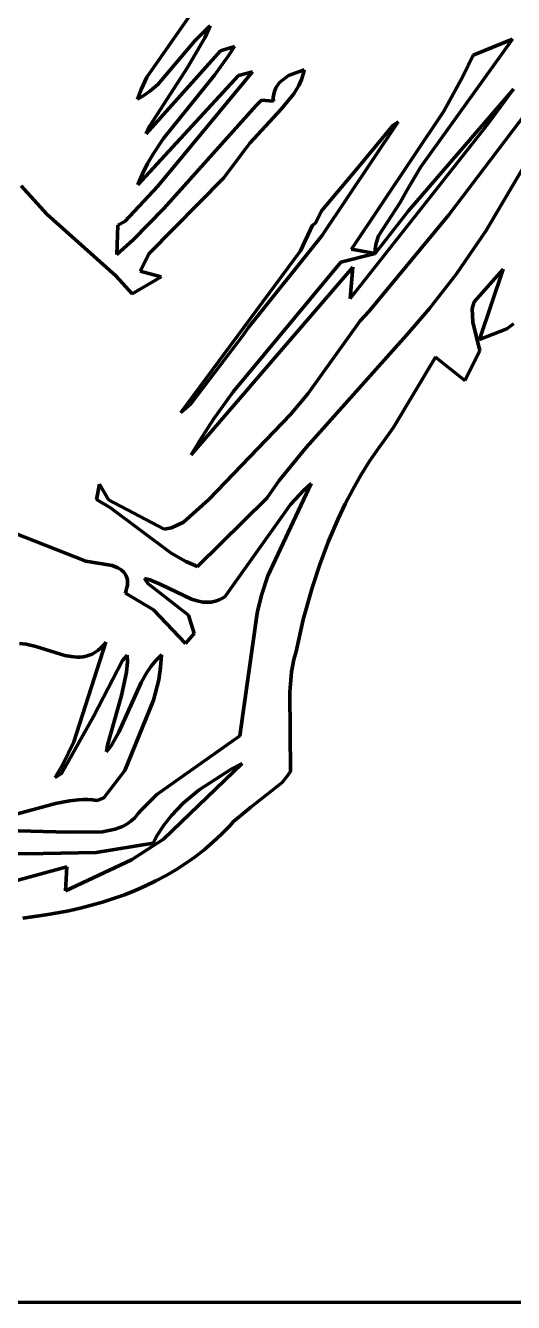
# Model space of a CAD drawing. Header units: millimetres. Extents: x 0 to 14.2, y 0 to 19.5.
# Drawn here: x 1.418 to 2.194, y 0 to 2.031 of the extents above; entities that cross this region are included whole.
import ezdxf

# ---------------------------------------------------------------- set-up
doc = ezdxf.new("R2010")
doc.units = ezdxf.units.MM
doc.layers.add('color#010101ff', color=7, linetype='CONTINUOUS', lineweight=100)
doc.layers.add('color#fdfdfdff', color=7, linetype='CONTINUOUS', lineweight=100)

msp = doc.modelspace()

# ---------------------------------------------------------------- linework, layer by layer
at = {"layer": 'color#010101ff'}
for p, q in [((1.611, 1.9486), (1.6798, 2.0473)), ((1.6754, 1.9637), (1.7031, 2.0111)), ((1.7071, 2.0264), (1.6872, 2.0063)), ((1.7031, 2.0111), (1.7114, 2.0301)), ((1.7114, 2.0301), (1.7071, 2.0264)), ((1.7279, 1.9902), (1.6096, 1.8586)), ((1.6872, 2.0063), (1.6283, 1.9371)), ((1.7503, 1.9975), (1.7279, 1.9902)), ((1.7404, 1.9818), (1.7503, 1.9975)), ((2.0467, 1.8057), (2.1923, 2.0088)), ((2.1923, 2.0088), (2.1298, 1.9835)), ((1.7186, 1.9517), (1.7404, 1.9818)), ((2.1298, 1.9835), (2.1134, 1.9495)), ((1.7566, 1.9514), (1.5968, 1.7773)), ((1.6157, 1.871), (1.6754, 1.9637)), ((1.6281, 1.7751), (1.7787, 1.9568)), ((1.6367, 1.8502), (1.7186, 1.9517)), ((1.7787, 1.9568), (1.7566, 1.9514)), ((1.8362, 1.951), (1.8218, 1.9399)), ((1.8613, 1.96), (1.8362, 1.951)), ((1.8567, 1.9447), (1.86, 1.9547)), ((1.86, 1.9547), (1.8613, 1.96)), ((2.1134, 1.9495), (2.0833, 1.8943)), ((1.6016, 1.929), (1.611, 1.9486)), ((1.6283, 1.9371), (1.6155, 1.926)), ((1.816, 1.9316), (1.8132, 1.9243)), ((1.8218, 1.9399), (1.816, 1.9316)), ((1.8445, 1.922), (1.8525, 1.9353)), ((1.8525, 1.9353), (1.8567, 1.9447)), ((2.1941, 1.9293), (2.0269, 1.7361)), ((2.1527, 1.873), (2.1941, 1.9293)), ((1.5961, 1.9134), (1.6016, 1.929)), ((1.6061, 1.9194), (1.5961, 1.9134)), ((1.6155, 1.926), (1.6061, 1.9194)), ((1.7933, 1.9118), (1.785, 1.9036)), ((1.8122, 1.9103), (1.7933, 1.9118)), ((1.8132, 1.9243), (1.812, 1.9162)), ((1.812, 1.9162), (1.8122, 1.9103)), ((1.8247, 1.8978), (1.8445, 1.922)), ((1.785, 1.9036), (1.6377, 1.7398)), ((1.7745, 1.8435), (1.8247, 1.8978)), ((2.0833, 1.8943), (1.9363, 1.6748)), ((2.2146, 1.8925), (2.0912, 1.7297)), ((1.6096, 1.8586), (1.6157, 1.871)), ((1.889, 1.6961), (2.0109, 1.8776)), ((1.9343, 1.5963), (2.1527, 1.873)), ((2.0022, 1.8719), (1.9459, 1.8037)), ((2.0109, 1.8776), (2.0022, 1.8719)), ((1.6213, 1.8272), (1.6367, 1.8502)), ((2.1507, 1.7049), (2.2431, 1.861)), ((1.733, 1.7879), (1.7715, 1.8393)), ((1.7715, 1.8393), (1.7745, 1.8435)), ((1.6039, 1.7946), (1.6121, 1.8112)), ((1.6121, 1.8112), (1.6213, 1.8272)), ((1.6002, 1.7861), (1.6039, 1.7946)), ((1.6146, 1.6679), (1.733, 1.7879)), ((1.9459, 1.8037), (1.8893, 1.7364)), ((2.0244, 1.7684), (2.0467, 1.8057)), ((1.4107, 1.7758), (1.4516, 1.7307)), ((1.5757, 1.719), (1.6281, 1.7751)), ((1.5968, 1.7773), (1.6002, 1.7861)), ((2.014, 1.7492), (2.0244, 1.7684)), ((1.9794, 1.696), (2.014, 1.7492)), ((1.4516, 1.7307), (1.5617, 1.6325)), ((1.6377, 1.7398), (1.589, 1.69)), ((1.8893, 1.7364), (1.8785, 1.7159)), ((2.0912, 1.7297), (1.9647, 1.5766)), ((2.0269, 1.7361), (1.9743, 1.6681)), ((1.5632, 1.6666), (1.5645, 1.7133)), ((1.5645, 1.7133), (1.5757, 1.719)), ((1.8743, 1.713), (1.8554, 1.6725)), ((1.8785, 1.7159), (1.8743, 1.713)), ((1.589, 1.69), (1.5632, 1.6666)), ((1.7718, 1.5498), (1.889, 1.6961)), ((1.9754, 1.6843), (1.9794, 1.696)), ((2.1032, 1.636), (2.1507, 1.7049)), ((1.6003, 1.6401), (1.6146, 1.6679)), ((1.8554, 1.6725), (1.6648, 1.4151)), ((1.9743, 1.6681), (1.9195, 1.6543)), ((1.9363, 1.6748), (1.9743, 1.6681)), ((1.9741, 1.6748), (1.9754, 1.6843)), ((1.9743, 1.6681), (1.9741, 1.6748)), ((1.9195, 1.6543), (1.7481, 1.4482)), ((1.7772, 1.4591), (1.9387, 1.6464)), ((1.9387, 1.6464), (1.9343, 1.5963)), ((1.5617, 1.6325), (1.5875, 1.6038)), ((1.5875, 1.6038), (1.6336, 1.6309)), ((1.6336, 1.6309), (1.6003, 1.6401)), ((2.0606, 1.5808), (2.1032, 1.636)), ((2.1778, 1.6434), (2.1313, 1.5913)), ((2.1398, 1.5312), (2.1778, 1.6434)), ((2.1313, 1.5913), (2.1284, 1.5805)), ((1.9647, 1.5766), (1.9502, 1.5608)), ((2.0243, 1.5385), (2.0606, 1.5808)), ((2.1284, 1.5805), (2.1292, 1.559)), ((1.7642, 1.5382), (1.7718, 1.5498)), ((1.9502, 1.5608), (1.8672, 1.4447)), ((2.1292, 1.559), (2.1404, 1.5133)), ((2.1833, 1.5485), (2.1398, 1.5312)), ((2.1941, 1.5562), (2.1833, 1.5485)), ((1.6814, 1.4295), (1.7642, 1.5382)), ((1.8642, 1.3596), (2.0149, 1.5281)), ((2.0149, 1.5281), (2.0243, 1.5385)), ((2.0702, 1.5034), (2.004, 1.3925)), ((2.1166, 1.4661), (2.0702, 1.5034)), ((2.1404, 1.5133), (2.1166, 1.4661)), ((1.6815, 1.3477), (1.7717, 1.4523)), ((1.7481, 1.4482), (1.7169, 1.4047)), ((1.7717, 1.4523), (1.7772, 1.4591)), ((1.8672, 1.4447), (1.8396, 1.4119)), ((1.6648, 1.4151), (1.6814, 1.4295)), ((1.7169, 1.4047), (1.6951, 1.3709)), ((1.8396, 1.4119), (1.7097, 1.2769)), ((2.004, 1.3925), (1.9955, 1.3802)), ((1.6951, 1.3709), (1.6815, 1.3477)), ((1.9955, 1.3802), (1.9799, 1.3593)), ((1.8214, 1.307), (1.8642, 1.3596)), ((1.9799, 1.3593), (1.9652, 1.3377)), ((1.9652, 1.3377), (1.9514, 1.3156)), ((1.5358, 1.3012), (1.5306, 1.2771)), ((1.5498, 1.2765), (1.5358, 1.3012)), ((1.8016, 1.2792), (1.8214, 1.307)), ((1.8034, 1.1556), (1.8721, 1.3026)), ((1.8721, 1.3026), (1.8607, 1.2917)), ((1.9514, 1.3156), (1.9385, 1.293)), ((1.8607, 1.2917), (1.8394, 1.2687)), ((1.9385, 1.293), (1.9264, 1.2699)), ((1.5138, 1.1789), (1.2615, 1.2783)), ((1.5306, 1.2771), (1.5532, 1.2634)), ((1.6384, 1.2297), (1.5498, 1.2765)), ((1.5532, 1.2634), (1.6498, 1.1918)), ((1.7097, 1.2769), (1.669, 1.2409)), ((1.6915, 1.1701), (1.8016, 1.2792)), ((1.8394, 1.2687), (1.7347, 1.1219)), ((1.9264, 1.2699), (1.9151, 1.2464)), ((1.669, 1.2409), (1.6503, 1.2319)), ((1.9151, 1.2464), (1.8996, 1.2104)), ((1.6503, 1.2319), (1.6384, 1.2297)), ((1.8996, 1.2104), (1.8858, 1.1737)), ((1.5556, 1.1718), (1.5138, 1.1789)), ((1.6498, 1.1918), (1.673, 1.1785)), ((1.673, 1.1785), (1.6915, 1.1701)), ((1.5646, 1.1682), (1.5556, 1.1718)), ((1.5698, 1.1651), (1.5646, 1.1682)), ((1.5741, 1.1612), (1.5698, 1.1651)), ((1.5759, 1.159), (1.5741, 1.1612)), ((1.5774, 1.1566), (1.5759, 1.159)), ((1.8858, 1.1737), (1.8737, 1.1364)), ((1.5786, 1.154), (1.5774, 1.1566)), ((1.5794, 1.1511), (1.5786, 1.154)), ((1.5793, 1.1369), (1.5799, 1.1409)), ((1.5799, 1.1479), (1.5794, 1.1511)), ((1.5801, 1.1445), (1.5799, 1.1479)), ((1.5799, 1.1409), (1.5801, 1.1445)), ((1.6157, 1.149), (1.6073, 1.1515)), ((1.6073, 1.1515), (1.6126, 1.1433)), ((1.6126, 1.1433), (1.6772, 1.0931)), ((1.6329, 1.1418), (1.6157, 1.149)), ((1.6818, 1.1183), (1.6329, 1.1418)), ((1.7937, 1.1263), (1.8034, 1.1556)), ((1.5768, 1.1281), (1.5782, 1.1326)), ((1.6215, 1.1014), (1.5768, 1.1281)), ((1.5782, 1.1326), (1.5793, 1.1369)), ((1.6907, 1.1156), (1.6818, 1.1183)), ((1.7261, 1.1172), (1.7218, 1.1156)), ((1.7304, 1.1193), (1.7261, 1.1172)), ((1.7347, 1.1219), (1.7304, 1.1193)), ((1.7881, 1.1037), (1.7937, 1.1263)), ((1.8737, 1.1364), (1.8598, 1.0861)), ((1.6721, 1.0478), (1.6215, 1.1014)), ((1.6997, 1.1139), (1.6907, 1.1156)), ((1.7041, 1.1135), (1.6997, 1.1139)), ((1.7086, 1.1134), (1.7041, 1.1135)), ((1.713, 1.1137), (1.7086, 1.1134)), ((1.7174, 1.1145), (1.713, 1.1137)), ((1.7218, 1.1156), (1.7174, 1.1145)), ((1.7866, 1.0961), (1.7881, 1.1037)), ((1.6772, 1.0931), (1.686, 1.0636)), ((1.7588, 0.9012), (1.7866, 1.0961)), ((1.8598, 1.0861), (1.8484, 1.0353)), ((1.686, 1.0636), (1.6721, 1.0478)), ((1.4083, 1.0479), (1.4187, 1.0468)), ((1.4187, 1.0468), (1.4344, 1.0433)), ((1.4344, 1.0433), (1.4804, 1.029)), ((1.5458, 1.05), (1.4946, 0.8913)), ((1.5282, 1.0337), (1.5327, 1.0368)), ((1.5327, 1.0368), (1.5371, 1.0405)), ((1.5371, 1.0405), (1.5415, 1.0449)), ((1.5415, 1.0449), (1.5458, 1.05)), ((1.4804, 1.029), (1.4903, 1.0271)), ((1.4903, 1.0271), (1.4952, 1.0265)), ((1.4952, 1.0265), (1.5001, 1.0263)), ((1.5001, 1.0263), (1.5049, 1.0264)), ((1.5049, 1.0264), (1.5097, 1.0269)), ((1.5097, 1.0269), (1.5144, 1.0278)), ((1.5144, 1.0278), (1.5191, 1.0293)), ((1.5191, 1.0293), (1.5237, 1.0312)), ((1.5237, 1.0312), (1.5282, 1.0337)), ((1.5258, 0.9319), (1.5719, 1.0211)), ((1.5719, 1.0211), (1.5798, 1.0296)), ((1.58, 1.0185), (1.5787, 1.0021)), ((1.5798, 1.0296), (1.58, 1.0185)), ((1.6177, 1.0116), (1.6254, 1.0211)), ((1.6254, 1.0211), (1.6341, 1.0298)), ((1.6341, 1.0298), (1.6328, 1.0097)), ((1.8448, 1.0225), (1.841, 1.0031)), ((1.8484, 1.0353), (1.8448, 1.0225)), ((1.5787, 1.0021), (1.5704, 0.965)), ((1.6017, 0.9858), (1.6108, 1.0016)), ((1.6108, 1.0016), (1.6177, 1.0116)), ((1.6328, 1.0097), (1.6298, 0.9899)), ((1.841, 1.0031), (1.8381, 0.9704)), ((1.5662, 0.9067), (1.6017, 0.9858)), ((1.6298, 0.9899), (1.6215, 0.9576)), ((1.5704, 0.965), (1.5481, 0.8862)), ((1.6215, 0.9576), (1.5756, 0.846)), ((1.8381, 0.9704), (1.8392, 0.8446)), ((1.475, 0.8413), (1.5258, 0.9319)), ((1.5539, 0.8854), (1.5662, 0.9067)), ((1.6269, 0.8077), (1.7588, 0.9012)), ((1.4946, 0.8913), (1.4773, 0.8556)), ((1.5481, 0.8862), (1.5467, 0.8754)), ((1.5467, 0.8754), (1.5539, 0.8854)), ((1.4773, 0.8556), (1.465, 0.835)), ((1.6376, 0.7365), (1.7623, 0.8573)), ((1.7623, 0.8573), (1.7448, 0.848)), ((1.465, 0.835), (1.475, 0.8413)), ((1.5756, 0.846), (1.5424, 0.8025)), ((1.7448, 0.848), (1.6941, 0.8154)), ((1.8343, 0.837), (1.8259, 0.8267)), ((1.8392, 0.8446), (1.8343, 0.837)), ((1.6941, 0.8154), (1.6685, 0.7939)), ((1.8259, 0.8267), (1.7765, 0.7878)), ((1.4658, 0.7937), (1.3936, 0.7741)), ((1.4876, 0.7979), (1.4658, 0.7937)), ((1.5022, 0.7994), (1.4876, 0.7979)), ((1.5096, 0.7997), (1.5022, 0.7994)), ((1.5169, 0.7996), (1.5096, 0.7997)), ((1.5244, 0.7992), (1.5169, 0.7996)), ((1.5318, 0.7982), (1.5244, 0.7992)), ((1.5424, 0.8025), (1.5318, 0.7982)), ((1.6019, 0.7829), (1.6269, 0.8077)), ((1.6685, 0.7939), (1.6501, 0.7746)), ((1.5917, 0.7709), (1.5972, 0.7775)), ((1.5972, 0.7775), (1.6019, 0.7829)), ((1.6501, 0.7746), (1.6378, 0.7589)), ((1.7765, 0.7878), (1.7488, 0.7647)), ((1.1934, 0.7559), (1.4859, 0.7478)), ((1.5402, 0.7482), (1.5605, 0.7524)), ((1.5605, 0.7524), (1.5719, 0.7567)), ((1.5719, 0.7567), (1.579, 0.7606)), ((1.579, 0.7606), (1.5856, 0.7653)), ((1.5856, 0.7653), (1.5917, 0.7709)), ((1.6378, 0.7589), (1.627, 0.7421)), ((1.7427, 0.7579), (1.7296, 0.7445)), ((1.7488, 0.7647), (1.7427, 0.7579)), ((1.4859, 0.7478), (1.5402, 0.7482)), ((1.5864, 0.704), (1.6376, 0.7365)), ((1.627, 0.7421), (1.6207, 0.7302)), ((1.7161, 0.7318), (1.702, 0.7198)), ((1.7296, 0.7445), (1.7161, 0.7318)), ((1.418, 0.7133), (1.1531, 0.7188)), ((1.5304, 0.7156), (1.418, 0.7133)), ((1.6207, 0.7302), (1.5304, 0.7156)), ((1.702, 0.7198), (1.6875, 0.7085)), ((1.3407, 0.654), (1.4834, 0.6928)), ((1.4817, 0.6548), (1.5864, 0.704)), ((1.4834, 0.6928), (1.4817, 0.6548)), ((1.6725, 0.698), (1.6572, 0.6881)), ((1.6875, 0.7085), (1.6725, 0.698)), ((1.6254, 0.6703), (1.609, 0.6624)), ((1.6415, 0.6789), (1.6254, 0.6703)), ((1.6572, 0.6881), (1.6415, 0.6789)), ((1.5923, 0.6551), (1.5753, 0.6484)), ((1.609, 0.6624), (1.5923, 0.6551)), ((1.5228, 0.6316), (1.5049, 0.627)), ((1.5405, 0.6366), (1.5228, 0.6316)), ((1.558, 0.6422), (1.5405, 0.6366)), ((1.5753, 0.6484), (1.558, 0.6422)), ((1.432, 0.6136), (1.4135, 0.6113)), ((1.4504, 0.6163), (1.432, 0.6136)), ((1.4687, 0.6194), (1.4504, 0.6163)), ((1.4869, 0.623), (1.4687, 0.6194)), ((1.5049, 0.627), (1.4869, 0.623))]:
    msp.add_line(p, q, dxfattribs=at)
at = {"layer": 'color#fdfdfdff'}
for p, q in [((1.6798, 2.0473), (1.611, 1.9486)), ((1.7031, 2.0111), (1.6754, 1.9637)), ((1.6872, 2.0063), (1.7071, 2.0264)), ((1.7114, 2.0301), (1.7031, 2.0111)), ((1.7071, 2.0264), (1.7114, 2.0301)), ((1.6096, 1.8586), (1.7279, 1.9902)), ((1.6283, 1.9371), (1.6872, 2.0063)), ((1.7279, 1.9902), (1.7503, 1.9975)), ((1.7503, 1.9975), (1.7404, 1.9818)), ((2.1923, 2.0088), (2.0467, 1.8057)), ((2.1298, 1.9835), (2.1923, 2.0088)), ((1.7404, 1.9818), (1.7186, 1.9517)), ((2.1134, 1.9495), (2.1298, 1.9835)), ((1.5968, 1.7773), (1.7566, 1.9514)), ((1.6754, 1.9637), (1.6157, 1.871)), ((1.7787, 1.9568), (1.6281, 1.7751)), ((1.7186, 1.9517), (1.6367, 1.8502)), ((1.7566, 1.9514), (1.7787, 1.9568)), ((1.8218, 1.9399), (1.8362, 1.951)), ((1.8362, 1.951), (1.8613, 1.96)), ((1.86, 1.9547), (1.8567, 1.9447)), ((1.8613, 1.96), (1.86, 1.9547)), ((2.0833, 1.8943), (2.1134, 1.9495)), ((1.611, 1.9486), (1.6016, 1.929)), ((1.6155, 1.926), (1.6283, 1.9371)), ((1.8132, 1.9243), (1.816, 1.9316)), ((1.816, 1.9316), (1.8218, 1.9399)), ((1.8525, 1.9353), (1.8445, 1.922)), ((1.8567, 1.9447), (1.8525, 1.9353)), ((2.0269, 1.7361), (2.1941, 1.9293)), ((2.1941, 1.9293), (2.1527, 1.873)), ((1.6016, 1.929), (1.5961, 1.9134)), ((1.5961, 1.9134), (1.6061, 1.9194)), ((1.6061, 1.9194), (1.6155, 1.926)), ((1.785, 1.9036), (1.7933, 1.9118)), ((1.7933, 1.9118), (1.8122, 1.9103)), ((1.812, 1.9162), (1.8132, 1.9243)), ((1.8122, 1.9103), (1.812, 1.9162)), ((1.8445, 1.922), (1.8247, 1.8978)), ((1.6377, 1.7398), (1.785, 1.9036)), ((1.8247, 1.8978), (1.7745, 1.8435)), ((1.9363, 1.6748), (2.0833, 1.8943)), ((2.0912, 1.7297), (2.2146, 1.8925)), ((1.6157, 1.871), (1.6096, 1.8586)), ((2.0109, 1.8776), (1.889, 1.6961)), ((2.1527, 1.873), (1.9343, 1.5963)), ((1.9459, 1.8037), (2.0022, 1.8719)), ((2.0022, 1.8719), (2.0109, 1.8776)), ((1.6367, 1.8502), (1.6213, 1.8272)), ((2.2431, 1.861), (2.1507, 1.7049)), ((1.7715, 1.8393), (1.733, 1.7879)), ((1.7745, 1.8435), (1.7715, 1.8393)), ((1.6121, 1.8112), (1.6039, 1.7946)), ((1.6213, 1.8272), (1.6121, 1.8112)), ((1.6039, 1.7946), (1.6002, 1.7861)), ((1.733, 1.7879), (1.6146, 1.6679)), ((1.8893, 1.7364), (1.9459, 1.8037)), ((2.0467, 1.8057), (2.0244, 1.7684)), ((1.4516, 1.7307), (1.4107, 1.7758)), ((1.6281, 1.7751), (1.5757, 1.719)), ((1.6002, 1.7861), (1.5968, 1.7773)), ((2.0244, 1.7684), (2.014, 1.7492)), ((2.014, 1.7492), (1.9794, 1.696)), ((1.5617, 1.6325), (1.4516, 1.7307)), ((1.589, 1.69), (1.6377, 1.7398)), ((1.8785, 1.7159), (1.8893, 1.7364)), ((1.9647, 1.5766), (2.0912, 1.7297)), ((1.9743, 1.6681), (2.0269, 1.7361)), ((1.5645, 1.7133), (1.5632, 1.6666)), ((1.5757, 1.719), (1.5645, 1.7133)), ((1.8554, 1.6725), (1.8743, 1.713)), ((1.8743, 1.713), (1.8785, 1.7159)), ((1.5632, 1.6666), (1.589, 1.69)), ((1.889, 1.6961), (1.7718, 1.5498)), ((1.9794, 1.696), (1.9754, 1.6843)), ((2.1507, 1.7049), (2.1032, 1.636)), ((1.6146, 1.6679), (1.6003, 1.6401)), ((1.6648, 1.4151), (1.8554, 1.6725)), ((1.9195, 1.6543), (1.9743, 1.6681)), ((1.9743, 1.6681), (1.9363, 1.6748)), ((1.9754, 1.6843), (1.9741, 1.6748)), ((1.9741, 1.6748), (1.9743, 1.6681)), ((1.7481, 1.4482), (1.9195, 1.6543)), ((1.9387, 1.6464), (1.7772, 1.4591)), ((1.9343, 1.5963), (1.9387, 1.6464)), ((1.5875, 1.6038), (1.5617, 1.6325)), ((1.6336, 1.6309), (1.5875, 1.6038)), ((1.6003, 1.6401), (1.6336, 1.6309)), ((2.1032, 1.636), (2.0606, 1.5808)), ((2.1313, 1.5913), (2.1778, 1.6434)), ((2.1778, 1.6434), (2.1398, 1.5312)), ((2.1284, 1.5805), (2.1313, 1.5913)), ((1.9502, 1.5608), (1.9647, 1.5766)), ((2.0606, 1.5808), (2.0243, 1.5385)), ((2.1292, 1.559), (2.1284, 1.5805)), ((1.7718, 1.5498), (1.7642, 1.5382)), ((1.8672, 1.4447), (1.9502, 1.5608)), ((2.1404, 1.5133), (2.1292, 1.559)), ((2.1398, 1.5312), (2.1833, 1.5485)), ((2.1833, 1.5485), (2.1941, 1.5562)), ((1.7642, 1.5382), (1.6814, 1.4295)), ((2.0149, 1.5281), (1.8642, 1.3596)), ((2.0243, 1.5385), (2.0149, 1.5281)), ((2.004, 1.3925), (2.0702, 1.5034)), ((2.0702, 1.5034), (2.1166, 1.4661)), ((2.1166, 1.4661), (2.1404, 1.5133)), ((1.7717, 1.4523), (1.6815, 1.3477)), ((1.7169, 1.4047), (1.7481, 1.4482)), ((1.7772, 1.4591), (1.7717, 1.4523)), ((1.8396, 1.4119), (1.8672, 1.4447)), ((1.6814, 1.4295), (1.6648, 1.4151)), ((1.6951, 1.3709), (1.7169, 1.4047)), ((1.7097, 1.2769), (1.8396, 1.4119)), ((1.9955, 1.3802), (2.004, 1.3925)), ((1.6815, 1.3477), (1.6951, 1.3709)), ((1.9799, 1.3593), (1.9955, 1.3802)), ((1.8642, 1.3596), (1.8214, 1.307)), ((1.9652, 1.3377), (1.9799, 1.3593)), ((1.9514, 1.3156), (1.9652, 1.3377)), ((1.5306, 1.2771), (1.5358, 1.3012)), ((1.5358, 1.3012), (1.5498, 1.2765)), ((1.8214, 1.307), (1.8016, 1.2792)), ((1.8721, 1.3026), (1.8034, 1.1556)), ((1.8607, 1.2917), (1.8721, 1.3026)), ((1.9385, 1.293), (1.9514, 1.3156)), ((1.8394, 1.2687), (1.8607, 1.2917)), ((1.9264, 1.2699), (1.9385, 1.293)), ((1.2615, 1.2783), (1.5138, 1.1789)), ((1.5532, 1.2634), (1.5306, 1.2771)), ((1.5498, 1.2765), (1.6384, 1.2297)), ((1.6498, 1.1918), (1.5532, 1.2634)), ((1.669, 1.2409), (1.7097, 1.2769)), ((1.8016, 1.2792), (1.6915, 1.1701)), ((1.7347, 1.1219), (1.8394, 1.2687)), ((1.9151, 1.2464), (1.9264, 1.2699)), ((1.6503, 1.2319), (1.669, 1.2409)), ((1.8996, 1.2104), (1.9151, 1.2464)), ((1.6384, 1.2297), (1.6503, 1.2319)), ((1.8858, 1.1737), (1.8996, 1.2104)), ((1.5138, 1.1789), (1.5556, 1.1718)), ((1.673, 1.1785), (1.6498, 1.1918)), ((1.6915, 1.1701), (1.673, 1.1785)), ((1.5556, 1.1718), (1.5646, 1.1682)), ((1.5646, 1.1682), (1.5698, 1.1651)), ((1.5698, 1.1651), (1.5741, 1.1612)), ((1.5741, 1.1612), (1.5759, 1.159)), ((1.5759, 1.159), (1.5774, 1.1566)), ((1.8737, 1.1364), (1.8858, 1.1737)), ((1.5774, 1.1566), (1.5786, 1.154)), ((1.5786, 1.154), (1.5794, 1.1511)), ((1.5799, 1.1409), (1.5793, 1.1369)), ((1.5794, 1.1511), (1.5799, 1.1479)), ((1.5799, 1.1479), (1.5801, 1.1445)), ((1.5801, 1.1445), (1.5799, 1.1409)), ((1.6126, 1.1433), (1.6073, 1.1515)), ((1.6073, 1.1515), (1.6157, 1.149)), ((1.6772, 1.0931), (1.6126, 1.1433)), ((1.6157, 1.149), (1.6329, 1.1418)), ((1.6329, 1.1418), (1.6818, 1.1183)), ((1.8034, 1.1556), (1.7937, 1.1263)), ((1.5782, 1.1326), (1.5768, 1.1281)), ((1.5768, 1.1281), (1.6215, 1.1014)), ((1.5793, 1.1369), (1.5782, 1.1326)), ((1.6818, 1.1183), (1.6907, 1.1156)), ((1.7218, 1.1156), (1.7261, 1.1172)), ((1.7261, 1.1172), (1.7304, 1.1193)), ((1.7304, 1.1193), (1.7347, 1.1219)), ((1.7937, 1.1263), (1.7881, 1.1037)), ((1.8598, 1.0861), (1.8737, 1.1364)), ((1.6215, 1.1014), (1.6721, 1.0478)), ((1.6907, 1.1156), (1.6997, 1.1139)), ((1.6997, 1.1139), (1.7041, 1.1135)), ((1.7041, 1.1135), (1.7086, 1.1134)), ((1.7086, 1.1134), (1.713, 1.1137)), ((1.713, 1.1137), (1.7174, 1.1145)), ((1.7174, 1.1145), (1.7218, 1.1156)), ((1.7881, 1.1037), (1.7866, 1.0961)), ((1.686, 1.0636), (1.6772, 1.0931)), ((1.7866, 1.0961), (1.7588, 0.9012)), ((1.8484, 1.0353), (1.8598, 1.0861)), ((1.6721, 1.0478), (1.686, 1.0636)), ((1.4187, 1.0468), (1.4083, 1.0479)), ((1.4344, 1.0433), (1.4187, 1.0468)), ((1.4804, 1.029), (1.4344, 1.0433)), ((1.4946, 0.8913), (1.5458, 1.05)), ((1.5327, 1.0368), (1.5282, 1.0337)), ((1.5371, 1.0405), (1.5327, 1.0368)), ((1.5415, 1.0449), (1.5371, 1.0405)), ((1.5458, 1.05), (1.5415, 1.0449)), ((1.4903, 1.0271), (1.4804, 1.029)), ((1.4952, 1.0265), (1.4903, 1.0271)), ((1.5001, 1.0263), (1.4952, 1.0265)), ((1.5049, 1.0264), (1.5001, 1.0263)), ((1.5097, 1.0269), (1.5049, 1.0264)), ((1.5144, 1.0278), (1.5097, 1.0269)), ((1.5191, 1.0293), (1.5144, 1.0278)), ((1.5237, 1.0312), (1.5191, 1.0293)), ((1.5282, 1.0337), (1.5237, 1.0312)), ((1.5719, 1.0211), (1.5258, 0.9319)), ((1.5798, 1.0296), (1.5719, 1.0211)), ((1.5787, 1.0021), (1.58, 1.0185)), ((1.58, 1.0185), (1.5798, 1.0296)), ((1.6254, 1.0211), (1.6177, 1.0116)), ((1.6341, 1.0298), (1.6254, 1.0211)), ((1.6328, 1.0097), (1.6341, 1.0298)), ((1.841, 1.0031), (1.8448, 1.0225)), ((1.8448, 1.0225), (1.8484, 1.0353)), ((1.5704, 0.965), (1.5787, 1.0021)), ((1.6108, 1.0016), (1.6017, 0.9858)), ((1.6177, 1.0116), (1.6108, 1.0016)), ((1.6298, 0.9899), (1.6328, 1.0097)), ((1.8381, 0.9704), (1.841, 1.0031)), ((1.6017, 0.9858), (1.5662, 0.9067)), ((1.6215, 0.9576), (1.6298, 0.9899)), ((1.5481, 0.8862), (1.5704, 0.965)), ((1.5756, 0.846), (1.6215, 0.9576)), ((1.8392, 0.8446), (1.8381, 0.9704)), ((1.5258, 0.9319), (1.475, 0.8413)), ((1.5662, 0.9067), (1.5539, 0.8854)), ((1.7588, 0.9012), (1.6269, 0.8077)), ((1.4773, 0.8556), (1.4946, 0.8913)), ((1.5467, 0.8754), (1.5481, 0.8862)), ((1.5539, 0.8854), (1.5467, 0.8754)), ((1.465, 0.835), (1.4773, 0.8556)), ((1.7623, 0.8573), (1.6376, 0.7365)), ((1.7448, 0.848), (1.7623, 0.8573)), ((1.475, 0.8413), (1.465, 0.835)), ((1.5424, 0.8025), (1.5756, 0.846)), ((1.6941, 0.8154), (1.7448, 0.848)), ((1.8259, 0.8267), (1.8343, 0.837)), ((1.8343, 0.837), (1.8392, 0.8446)), ((1.6685, 0.7939), (1.6941, 0.8154)), ((1.7765, 0.7878), (1.8259, 0.8267)), ((1.3936, 0.7741), (1.4658, 0.7937)), ((1.4658, 0.7937), (1.4876, 0.7979)), ((1.4876, 0.7979), (1.5022, 0.7994)), ((1.5022, 0.7994), (1.5096, 0.7997)), ((1.5096, 0.7997), (1.5169, 0.7996)), ((1.5169, 0.7996), (1.5244, 0.7992)), ((1.5244, 0.7992), (1.5318, 0.7982)), ((1.5318, 0.7982), (1.5424, 0.8025)), ((1.6269, 0.8077), (1.6019, 0.7829)), ((1.6501, 0.7746), (1.6685, 0.7939)), ((1.5972, 0.7775), (1.5917, 0.7709)), ((1.6019, 0.7829), (1.5972, 0.7775)), ((1.6378, 0.7589), (1.6501, 0.7746)), ((1.7488, 0.7647), (1.7765, 0.7878)), ((1.4859, 0.7478), (1.1934, 0.7559)), ((1.5605, 0.7524), (1.5402, 0.7482)), ((1.5719, 0.7567), (1.5605, 0.7524)), ((1.579, 0.7606), (1.5719, 0.7567)), ((1.5856, 0.7653), (1.579, 0.7606)), ((1.5917, 0.7709), (1.5856, 0.7653)), ((1.627, 0.7421), (1.6378, 0.7589)), ((1.7296, 0.7445), (1.7427, 0.7579)), ((1.7427, 0.7579), (1.7488, 0.7647)), ((1.5402, 0.7482), (1.4859, 0.7478)), ((1.6376, 0.7365), (1.5864, 0.704)), ((1.6207, 0.7302), (1.627, 0.7421)), ((1.702, 0.7198), (1.7161, 0.7318)), ((1.7161, 0.7318), (1.7296, 0.7445)), ((1.1531, 0.7188), (1.418, 0.7133)), ((1.418, 0.7133), (1.5304, 0.7156)), ((1.5304, 0.7156), (1.6207, 0.7302)), ((1.6875, 0.7085), (1.702, 0.7198)), ((1.4834, 0.6928), (1.3407, 0.654)), ((1.5864, 0.704), (1.4817, 0.6548)), ((1.4817, 0.6548), (1.4834, 0.6928)), ((1.6572, 0.6881), (1.6725, 0.698)), ((1.6725, 0.698), (1.6875, 0.7085)), ((1.609, 0.6624), (1.6254, 0.6703)), ((1.6254, 0.6703), (1.6415, 0.6789)), ((1.6415, 0.6789), (1.6572, 0.6881)), ((1.5753, 0.6484), (1.5923, 0.6551)), ((1.5923, 0.6551), (1.609, 0.6624)), ((1.5049, 0.627), (1.5228, 0.6316)), ((1.5228, 0.6316), (1.5405, 0.6366)), ((1.5405, 0.6366), (1.558, 0.6422)), ((1.558, 0.6422), (1.5753, 0.6484)), ((1.4135, 0.6113), (1.432, 0.6136)), ((1.432, 0.6136), (1.4504, 0.6163)), ((1.4504, 0.6163), (1.4687, 0.6194)), ((1.4687, 0.6194), (1.4869, 0.623)), ((1.4869, 0.623), (1.5049, 0.627)), ((14.2222, 0), (0, 0))]:
    msp.add_line(p, q, dxfattribs=at)

doc.saveas('drawing.dxf')
